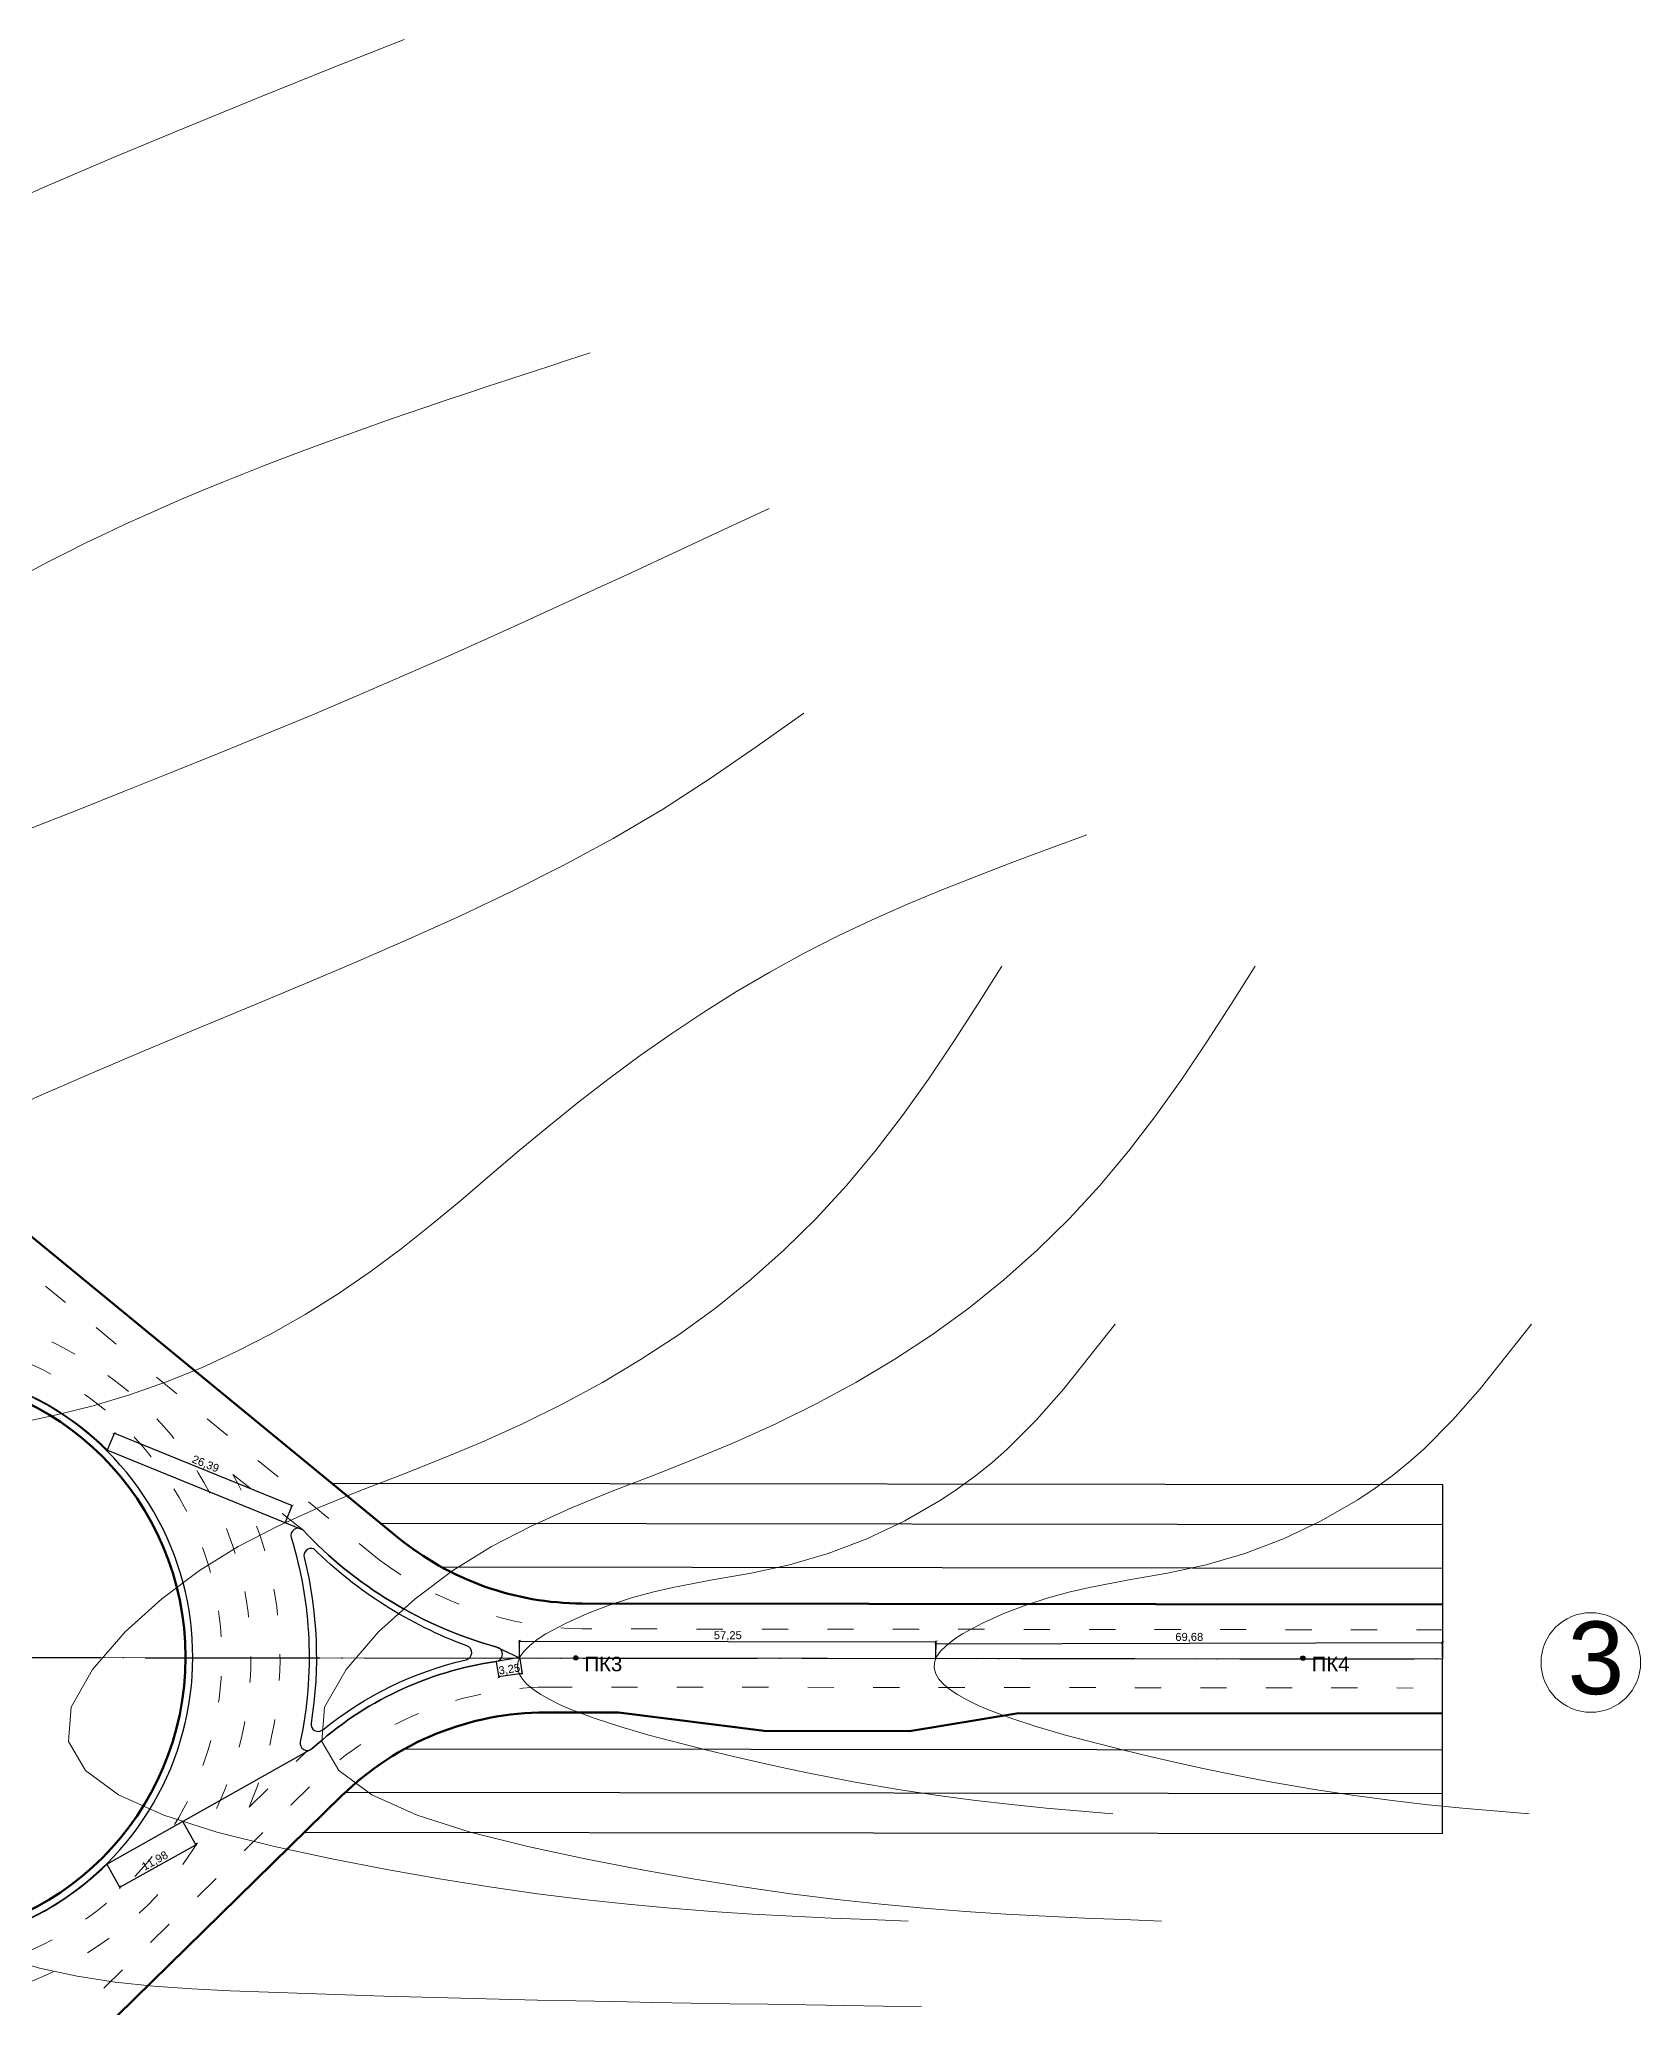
# Model space of a CAD drawing. Header units: millimetres. Extents: x -2123 to 5424, y -1286 to 835.
# Drawn here: x 2296.4 to 2516.6, y -275.3 to -4.7 of the extents above; entities that cross this region are included whole.
import ezdxf

# ---------------------------------------------------------------- set-up
doc = ezdxf.new("R2010")
doc.units = ezdxf.units.MM
doc.linetypes.add('ACAD_ISO03W100', pattern=[30, 12, -18])
doc.linetypes.add('ACAD_ISO04W100', pattern=[30, 24, -3, 0, -3])
doc.layers.get('0').update_dxf_attribs({"lineweight": 15})
for name, color, linetype, lineweight in [('1 Відмітки', 7, 'Continuous', 25), ('Горизонталі', 7, 'Continuous', 18), ('Дор. Розм.', 7, 'Continuous', 50), ('дорога', 126, 'Continuous', 25), ('поздовжній профіль', 250, 'Continuous', 15), ('Текст', 7, 'Continuous', 15)]:
    doc.layers.add(name, color=color, linetype=linetype, lineweight=lineweight)
doc.layers.add('Вісь', color=170, linetype='ACAD_ISO04W100')
doc.layers.add('Осі', color=164, linetype='Continuous')
doc.styles.get("Standard").update_dxf_attribs({"font": 'arial.ttf'})
doc.dimstyles.new('Переход', dxfattribs={"dimscale": 0.1, "dimtxt": 11, "dimasz": 4, "dimexe": 1.25, "dimexo": 0.625, "dimgap": 0.9, "dimtad": 1, "dimtxsty": 'Standard', "dimblk": 'ARCHTICK', "dimcen": 2.5, "dimadec": 0, "dimazin": 0, "dimtfac": 1, "dimtmove": 0, "dimatfit": 3, "dimldrblk": 'ARCHTICK', "dimfxl": 1, "dimarcsym": 0})

# ---------------------------------------------------------------- blocks, each defined once
blk = doc.blocks.new('_ArchTick')
at = {"color": 0, "linetype": 'ByBlock', "const_width": 0.15}
blk.add_lwpolyline([(-0.5, -0.5), (0.5, 0.5)], dxfattribs=at)
blk = doc.blocks.new('*D622')
at = {"layer": 'Defpoints', "color": 0, "lineweight": 20, "transparency": 16777216}
for p in [(2305.8, -198.7, -200), (2331.2, -206.31), (2330.24, -208.66, -200)]:
    blk.add_point(p, dxfattribs=at)
at = {"layer": 'дорога', "color": 0, "lineweight": -2, "transparency": 16777216}
for p, q in [((2305.82, -198.64), (2306.8, -196.24)), ((2306.75, -196.35), (2331.2, -206.31)), ((2330.27, -208.6), (2331.24, -206.19))]:
    blk.add_line(p, q, dxfattribs=at)
at = {"layer": 'дорога', "color": 0, "lineweight": -2, "transparency": 16777216, "xscale": 0.4, "yscale": 0.4, "zscale": 0.4}
for p, rotation in [((2306.75, -196.35), 157.8456294246056), ((2331.2, -206.31), 337.8456294246056)]:
    blk.add_blockref('_ArchTick', p, dxfattribs=dict(at, rotation=rotation))
at = {"layer": 'дорога', "color": 0, "lineweight": 30, "transparency": 16777216, "insert": (2319.26, -200.64), "char_height": 1.1, "attachment_point": 5, "rotation": 337.8456}
blk.add_mtext('26,39', dxfattribs=at)
blk = doc.blocks.new('*D631')
at = {"layer": 'Defpoints', "color": 0, "lineweight": 20, "transparency": 16777216}
for p in [(2362.48, -227.25, -2), (2419.73, -227.31, -1), (2419.74, -225.02)]:
    blk.add_point(p, dxfattribs=at)
at = {"layer": 'дорога', "color": 0, "lineweight": -2, "transparency": 16777216}
for p, q in [((2362.48, -227.18), (2362.48, -224.83)), ((2362.48, -224.95), (2419.74, -225.02)), ((2419.73, -227.25), (2419.74, -224.89))]:
    blk.add_line(p, q, dxfattribs=at)
at = {"layer": 'дорога', "color": 0, "lineweight": -2, "transparency": 16777216, "xscale": 0.4, "yscale": 0.4, "zscale": 0.4}
for p, rotation in [((2362.48, -224.95), 179.9347934673253), ((2419.74, -225.02), 359.9347934673253)]:
    blk.add_blockref('_ArchTick', p, dxfattribs=dict(at, rotation=rotation))
at = {"layer": 'дорога', "color": 0, "lineweight": 20, "transparency": 16777216, "insert": (2391.11, -224.23), "char_height": 1.1, "attachment_point": 5, "rotation": 359.9348}
blk.add_mtext('57,25', dxfattribs=at)
blk = doc.blocks.new('*D632')
at = {"layer": 'Defpoints', "color": 0, "lineweight": 20, "transparency": 16777216}
for p in [(2419.73, -227.31, -1), (2489.41, -225.13), (2489.41, -227.15, -2)]:
    blk.add_point(p, dxfattribs=at)
at = {"layer": 'дорога', "color": 0, "lineweight": -2, "transparency": 16777216}
for p, q in [((2419.73, -225.3), (2489.41, -225.13)), ((2419.73, -227.25), (2419.73, -225.17)), ((2489.41, -227.09), (2489.41, -225.01))]:
    blk.add_line(p, q, dxfattribs=at)
at = {"layer": 'дорога', "color": 0, "lineweight": -2, "transparency": 16777216, "xscale": 0.4, "yscale": 0.4, "zscale": 0.4}
for p, rotation in [((2419.73, -225.3), 180.1336621644257), ((2489.41, -225.13), 0.1336621644257014)]:
    blk.add_blockref('_ArchTick', p, dxfattribs=dict(at, rotation=rotation))
at = {"layer": 'дорога', "color": 0, "lineweight": 20, "transparency": 16777216, "insert": (2454.57, -224.46), "char_height": 1.1, "attachment_point": 5, "rotation": 0.1337}
blk.add_mtext('69,68', dxfattribs=at)
blk = doc.blocks.new('*D637')
at = {"layer": 'Defpoints', "color": 0, "lineweight": 30, "transparency": 16777216}
for p in [(2316.16, -249.73, -200), (2317.96, -252.96), (2305.7, -255.55, -200)]:
    blk.add_point(p, dxfattribs=at)
at = {"layer": 'поздовжній профіль', "color": 0, "lineweight": -2, "transparency": 16777216}
for p, q in [((2316.19, -249.78), (2318.02, -253.06)), ((2307.5, -258.78), (2317.96, -252.96)), ((2305.73, -255.61), (2307.56, -258.89))]:
    blk.add_line(p, q, dxfattribs=at)
at = {"layer": 'поздовжній профіль', "color": 0, "lineweight": -2, "transparency": 16777216, "xscale": 0.4, "yscale": 0.4, "zscale": 0.4}
for p, rotation in [((2317.96, -252.96), 29.10522522455863), ((2307.5, -258.78), 209.1052252245586)]:
    blk.add_blockref('_ArchTick', p, dxfattribs=dict(at, rotation=rotation))
at = {"layer": 'поздовжній профіль', "color": 0, "lineweight": 30, "transparency": 16777216, "insert": (2312.36, -255.21), "char_height": 1.1, "attachment_point": 5, "rotation": 29.1052}
blk.add_mtext('11,98', dxfattribs=at)
blk = doc.blocks.new('*D639')
at = {"layer": 'Defpoints', "color": 0, "lineweight": 30, "transparency": 16777216}
for p in [(2362.48, -227.25, -200), (2359.26, -227.74, -200), (2359.59, -229.86)]:
    blk.add_point(p, dxfattribs=at)
at = {"layer": 'поздовжній профіль', "color": 0, "lineweight": -2, "transparency": 16777216}
for p, q in [((2362.49, -227.31), (2362.82, -229.5)), ((2359.27, -227.8), (2359.61, -229.99)), ((2362.8, -229.37), (2359.59, -229.86))]:
    blk.add_line(p, q, dxfattribs=at)
at = {"layer": 'поздовжній профіль', "color": 0, "lineweight": -2, "transparency": 16777216, "xscale": 0.4, "yscale": 0.4, "zscale": 0.4}
for p, rotation in [((2359.59, -229.86), 188.6920943723929), ((2362.8, -229.37), 8.692094372392809)]:
    blk.add_blockref('_ArchTick', p, dxfattribs=dict(at, rotation=rotation))
at = {"layer": 'поздовжній профіль', "color": 0, "lineweight": 30, "transparency": 16777216, "insert": (2361.08, -228.88), "char_height": 1.1, "attachment_point": 5, "rotation": 8.6921}
blk.add_mtext('3,25', dxfattribs=at)
blk = doc.blocks.new('6')
at = {"layer": '1 Відмітки', "transparency": 33554559}
h = blk.add_hatch(color=256, dxfattribs=at)
h.dxf.hatch_style = 1
edge = h.paths.add_edge_path()
edge.add_arc((-467.51, 342.13), 0.2, 0, 360)
at = {"layer": '1 Відмітки'}
blk.add_circle((-467.51, 342.13), 0.2, dxfattribs=at)

msp = doc.modelspace()

# ---------------------------------------------------------------- linework, layer by layer
at = {"layer": 'Вісь', "elevation": -200}
msp.add_lwpolyline([(2070.205, -226.983), (2489.403, -227.39)], dxfattribs=at)
at = {"layer": 'Горизонталі'}
for points, elevation in [([(2287.107, -29.513), (2296.887, -25.142), (2306.74, -20.9), (2316.652, -16.763), (2326.608, -12.703), (2336.593, -8.695), (2346.593, -4.714)], -200), ([(2295.321, -113.172), (2301.753, -110.63), (2308.166, -108.086), (2314.562, -105.532), (2320.942, -102.957), (2327.308, -100.353), (2333.662, -97.711), (2340.004, -95.022), (2346.336, -92.282), (2352.66, -89.497), (2358.976, -86.671), (2365.286, -83.812), (2371.59, -80.924), (2377.89, -78.013), (2384.187, -75.085), (2390.482, -72.146), (2396.775, -69.201)], 2), ([(2401.58, -97.35), (2395.169, -101.891), (2388.7, -106.334), (2382.112, -110.583), (2375.365, -114.568), (2368.472, -118.31), (2361.46, -121.845), (2354.354, -125.212), (2347.179, -128.448), (2339.961, -131.589), (2332.714, -134.664), (2325.453, -137.698), (2318.192, -140.715), (2310.944, -143.741), (2303.723, -146.802), (2296.543, -149.922), (2289.417, -153.128)], 1), ([(2428.79, -132.125), (2425.482, -137.347), (2422.131, -142.536), (2418.694, -147.659), (2415.126, -152.681), (2411.386, -157.57), (2407.431, -162.293), (2403.248, -166.827), (2398.845, -171.159), (2394.23, -175.274), (2389.412, -179.157), (2384.401, -182.797), (2379.216, -186.195), (2373.885, -189.362), (2368.435, -192.309), (2362.894, -195.047), (2357.289, -197.587), (2351.646, -199.94), (2345.993, -202.153), (2340.354, -204.339), (2334.756, -206.619), (2329.223, -209.115), (2323.781, -211.947), (2318.454, -215.237), (2313.269, -219.105), (2308.254, -223.67), (2303.768, -228.828), (2300.819, -234.043), (2300.432, -238.748), (2302.778, -242.736), (2307.329, -246.086), (2313.539, -248.887), (2320.862, -251.229), (2328.752, -253.2), (2336.662, -254.888), (2344.231, -256.359), (2351.445, -257.635), (2358.335, -258.732), (2364.931, -259.666), (2371.261, -260.453), (2377.355, -261.11), (2383.243, -261.654), (2388.955, -262.099), (2394.519, -262.463), (2399.964, -262.762), (2405.322, -263.012), (2410.621, -263.23), (2415.89, -263.431)], -1), ([(2463.63, -132.125), (2460.322, -137.347), (2456.971, -142.536), (2453.534, -147.659), (2449.966, -152.681), (2446.226, -157.57), (2442.271, -162.293), (2438.088, -166.827), (2433.685, -171.159), (2429.07, -175.274), (2424.252, -179.157), (2419.241, -182.797), (2414.056, -186.195), (2408.725, -189.362), (2403.275, -192.309), (2397.734, -195.047), (2392.129, -197.587), (2386.486, -199.94), (2380.833, -202.153), (2375.194, -204.339), (2369.596, -206.619), (2364.063, -209.115), (2358.621, -211.947), (2353.294, -215.237), (2348.109, -219.105), (2343.094, -223.67), (2338.608, -228.828), (2335.659, -234.043), (2335.272, -238.748), (2337.618, -242.736), (2342.169, -246.086), (2348.379, -248.887), (2355.702, -251.229), (2363.592, -253.2), (2371.502, -254.888), (2379.071, -256.359), (2386.285, -257.635), (2393.175, -258.732), (2399.771, -259.666), (2406.101, -260.453), (2412.195, -261.11), (2418.083, -261.654), (2423.795, -262.099), (2429.359, -262.463), (2434.804, -262.762), (2440.162, -263.012), (2445.461, -263.23), (2450.73, -263.431)], -1), ([(2444.37, -181.357), (2437.296, -190.265), (2433.542, -194.516), (2429.53, -198.525), (2427.399, -200.413), (2425.172, -202.21), (2422.851, -203.911), (2420.448, -205.513), (2415.439, -208.41), (2410.236, -210.88), (2404.927, -212.9), (2399.604, -214.451), (2394.317, -215.574), (2388.997, -216.516), (2383.55, -217.559), (2380.75, -218.209), (2377.882, -218.99), (2374.936, -219.94), (2371.901, -221.092), (2368.866, -222.449), (2366.101, -223.95), (2364.909, -224.733), (2363.892, -225.528), (2363.086, -226.326), (2362.526, -227.118), (2362.237, -227.898), (2362.209, -228.665), (2362.424, -229.419), (2362.869, -230.159), (2363.526, -230.885), (2364.379, -231.597), (2365.414, -232.294), (2366.614, -232.976), (2367.963, -233.644), (2369.445, -234.295), (2372.746, -235.551), (2376.389, -236.741), (2380.248, -237.862), (2388.105, -239.892), (2391.875, -240.795), (2395.496, -241.628), (2398.975, -242.393), (2402.32, -243.094), (2405.539, -243.736), (2408.64, -244.321), (2414.518, -245.336), (2420.018, -246.172), (2425.202, -246.858), (2430.135, -247.423), (2434.878, -247.898), (2444.05, -248.699)], -2), ([(2501.648, -181.36), (2494.574, -190.267), (2490.82, -194.519), (2486.808, -198.527), (2484.677, -200.416), (2482.45, -202.213), (2480.129, -203.914), (2477.726, -205.516), (2472.717, -208.413), (2467.514, -210.882), (2462.205, -212.903), (2456.882, -214.453), (2451.595, -215.577), (2446.275, -216.518), (2440.828, -217.562), (2438.028, -218.211), (2435.16, -218.993), (2432.214, -219.942), (2429.179, -221.095), (2426.145, -222.452), (2423.379, -223.952), (2422.187, -224.736), (2421.17, -225.531), (2420.364, -226.328), (2419.804, -227.12), (2419.515, -227.901), (2419.487, -228.668), (2419.702, -229.422), (2420.147, -230.162), (2420.804, -230.888), (2421.657, -231.6), (2422.692, -232.297), (2423.892, -232.979), (2425.241, -233.646), (2426.723, -234.298), (2430.024, -235.553), (2433.667, -236.743), (2437.526, -237.865), (2445.383, -239.894), (2449.154, -240.798), (2452.774, -241.631), (2456.253, -242.396), (2459.598, -243.097), (2462.817, -243.738), (2465.918, -244.323), (2471.796, -245.339), (2477.296, -246.175), (2482.48, -246.86), (2487.413, -247.426), (2492.156, -247.901), (2501.328, -248.702)], -1)]:
    msp.add_lwpolyline(points, dxfattribs=dict(at, elevation=elevation))
for points in [[(2293.742, -194.915), (2298.813, -193.81), (2303.839, -192.576), (2308.84, -191.09), (2313.807, -189.342), (2318.722, -187.349), (2323.568, -185.123), (2328.328, -182.68), (2332.986, -180.033), (2337.525, -177.197), (2341.929, -174.185), (2346.185, -171.016), (2350.323, -167.722), (2354.381, -164.345), (2358.399, -160.926), (2362.419, -157.504), (2366.479, -154.12), (2370.606, -150.805), (2374.804, -147.571), (2379.073, -144.427), (2383.414, -141.383), (2387.826, -138.45), (2392.311, -135.636), (2396.868, -132.954), (2401.498, -130.411), (2406.201, -128.017), (2410.972, -125.764), (2415.801, -123.633), (2420.679, -121.603), (2425.595, -119.654), (2430.541, -117.766), (2435.506, -115.919), (2440.48, -114.091)], [(2417.752, -275.189), (2412.47, -275.113), (2407.188, -275.036), (2401.906, -274.957), (2396.624, -274.876), (2391.342, -274.791), (2386.06, -274.702), (2380.778, -274.608), (2375.496, -274.508), (2370.214, -274.402), (2364.931, -274.288), (2359.649, -274.166), (2354.366, -274.034), (2349.084, -273.892), (2343.801, -273.74), (2338.518, -273.576), (2333.235, -273.399), (2327.952, -273.209), (2322.669, -273.005), (2317.388, -272.759), (2312.116, -272.398), (2306.861, -271.841), (2301.635, -271.018), (2296.464, -269.884), (2291.378, -268.4)]]:
    msp.add_lwpolyline(points, dxfattribs=at)
at = {"layer": 'Горизонталі', "lineweight": 20}
msp.add_spline([(2422.319, -375.484, -200), (2364.144, -378.724, -200), (2322.735, -376.968, -200), (2292.368, -369.445, -200), (2273.043, -363.676, -200), (2241.421, -355.149, -200), (2213.02, -340.43, -200), (2179.523, -298.052, -200), (2164.958, -271.37, -200), (2162.448, -255.369, -200), (2172.831, -208.787, -200), (2178.172, -169.995, -200), (2182.647, -155.29, -200), (2215.165, -125.123, -200), (2252.692, -104.56, -200), (2284.816, -83.744, -200), (2372.173, -47.832, -200)], degree=3, dxfattribs=at)
at = {"layer": 'Дор. Розм.', "color": 0, "elevation": -200}
for points in [[(2489.412, -219.89), (2371.075, -219.756, -0.1731783), (2345.75, -210.68), (2283.071, -159.26, -0.2040599), (2268.565, -131.474), (2267.209, -114.253)], [(2272.673, -266.144), (2277.534, -266.149, 1), (2277.533, -188.149), (2266.552, -188.137)], [(2284.902, -338.995), (2283.392, -319.816, -0.2220612), (2295.271, -288.108), (2338.054, -246.181, -0.196584), (2366.097, -234.75), (2376.097, -234.761)]]:
    msp.add_lwpolyline(points, format="xyb", dxfattribs=at)
for points in [[(2376.097, -234.761), (2396.094, -237.284), (2416.094, -237.307), (2431.097, -234.824)], [(2431.097, -234.824), (2489.395, -234.89)]]:
    msp.add_lwpolyline(points, dxfattribs=at)
at = {"layer": 'дорога', "lineweight": 30, "elevation": -200}
for points in [[(2313.273, -184.036, 0.0025566), (2312.83, -183.673, 0.0025566)], [(2277.442, -267.149, 1.0011386), (2277.533, -187.149), (2266.474, -187.136)], [(2333.966, -239.724), (2333.966, -239.724, -0.1506806), (2359.263, -227.737, 0.8203817), (2359.368, -225.779, -0.13799), (2332.655, -209.638), (2332.655, -209.638, 0.7429456), (2331.064, -210.705, -0.1274954), (2332.312, -238.779, 0.7297342), (2333.966, -239.724, 0.0084207), (2333.966, -239.724), (2333.966, -239.724)]]:
    msp.add_lwpolyline(points, format="xyb", dxfattribs=at)
at = {"layer": 'дорога', "color": 30, "lineweight": 30, "true_color": 0xf8991e, "elevation": -200}
for points in [[(2305.796, -198.702), (2332.655, -209.638)], [(2359.368, -225.779), (2359.368, -225.779), (2362.479, -227.246), (2489.403, -227.39)]]:
    msp.add_lwpolyline(points, dxfattribs=at)
at = {"layer": 'дорога', "elevation": -200}
for points in [[(2336.652, -203.216), (2489.43, -203.39)], [(2489.376, -251.39), (2489.43, -203.39)], [(2343.365, -208.724), (2489.424, -208.89)], [(2351.716, -214.733), (2489.417, -214.89)], [(2346.726, -239.728), (2489.389, -239.89)], [(2338.534, -245.719), (2489.382, -245.89)], [(2332.921, -251.212), (2489.376, -251.39)]]:
    msp.add_lwpolyline(points, dxfattribs=at)
at = {"layer": 'дорога', "lineweight": 30, "elevation": -200}
msp.add_lwpolyline([(2335.428, -237.141, -0.1145303), (2355.125, -227.497, 0.7525381), (2355.227, -225.578, -0.107658), (2334.185, -212.253), (2334.185, -212.253, 0.6059682), (2332.857, -213.428, -0.1010113), (2333.809, -236.206, 0.6891923)], format="xyb", close=True, dxfattribs=at)
at = {"layer": 'дорога', "color": 30, "lineweight": 30, "true_color": 0xf8991e}
for centre, radius, start, end in [((2277.675, -227.149, -200), 40, 45.32993, 90.13821), ((2374.697, -170.233, -200), 57.622, 223.14564, 254.57216)]:
    msp.add_arc(centre, radius, start, end, dxfattribs=at)
at = {"layer": 'Осі', "color": 0, "linetype": 'ACAD_ISO03W100', "lineweight": 20, "ltscale": 0.3, "elevation": -200}
for points in [[(2307.012, -184.11), (2280.49, -162.352, -0.1738588), (2265.574, -131.709), (2263.44, -104.519)], [(2273.379, -275.144), (2277.429, -275.149, 1.0010394), (2277.538, -179.149), (2265.846, -179.136)], [(2273.066, -271.144), (2277.435, -271.149, 1.0010856), (2277.536, -183.149), (2266.16, -183.136)], [(2489.408, -223.39), (2371.071, -223.256, -0.1554092), (2343.181, -213.784), (2309.151, -185.865)], [(2325.276, -247.756, 0.2320203), (2323.056, -202.015, 0.2320203)], [(2332.655, -209.638, -0.1095284), (2332.655, -209.638), (2323.056, -202.015)], [(2325.276, -247.756, 0.2320203), (2323.056, -202.015, 0.2320203)], [(2282.721, -349.581), (2280.401, -320.052, -0.222018), (2292.452, -285.272), (2335.235, -243.345, -0.1817468), (2366.101, -231.25), (2485.378, -231.386)]]:
    msp.add_lwpolyline(points, format="xyb", dxfattribs=at)
at = {"layer": 'Осі', "color": 0, "linetype": 'ACAD_ISO03W100', "ltscale": 0.3, "elevation": -200}
msp.add_lwpolyline([(2325.276, -247.756), (2333.32, -239.987)], dxfattribs=at)
at = {"layer": 'поздовжній профіль', "color": 1, "lineweight": 20, "elevation": -200}
msp.add_lwpolyline([(2270.205, -227.177), (2362.471, -227.267)], dxfattribs=at)
at = {"layer": 'поздовжній профіль', "color": 2, "lineweight": 30, "true_color": 0xf1eb1f}
msp.add_lwpolyline([(2362.506, -227.189), (2359.287, -227.734)], dxfattribs=at)
at = {"layer": 'поздовжній профіль', "color": 2, "lineweight": 30, "true_color": 0xf1eb1f, "elevation": -200}
msp.add_lwpolyline([(2305.732, -255.587), (2333.966, -239.724)], dxfattribs=at)
at = {"layer": 'поздовжній профіль', "color": 2, "lineweight": 30, "true_color": 0xf1eb1f}
for centre, radius, start, end in [((2366.051, -274.75, -200), 47.5, 98.21583, 132.49143), ((2277.602, -227.149, -200), 40, 269.90145, 314.68789)]:
    msp.add_arc(centre, radius, start, end, dxfattribs=at)
at = {"layer": 'Текст', "color": 0, "lineweight": 20}
msp.add_circle((2509.792, -227.88, -1.649), 6.847, dxfattribs=at)

# ---------------------------------------------------------------- block references
at = {"layer": '1 Відмітки', "color": 0, "xscale": 1.5, "yscale": 1.5, "zscale": 1.5}
for p in [(3071.468, -740.453, -200), (3171.468, -740.482, -200)]:
    msp.add_blockref('6', p, dxfattribs=at)

# ---------------------------------------------------------------- texts
at = {"layer": '1 Відмітки', "color": 0, "char_height": 2, "attachment_point": 1}
for s, insert in [('ПК3', (2371.405, -227.085, -200)), ('ПК4', (2471.405, -227.085, -200))]:
    msp.add_mtext_dynamic_manual_height_columns(s, width=7.02543, gutter_width=12.5, heights=[0], dxfattribs=dict(at, insert=insert))
at = {"layer": 'Текст', "color": 0, "insert": (2506.605, -222.233, -1.649), "char_height": 10, "attachment_point": 1}
msp.add_mtext_dynamic_manual_height_columns('3', width=4.68276, gutter_width=12.5, heights=[0], dxfattribs=at)

# ---------------------------------------------------------------- dimensions: what is measured, and where the dimension line sits
at = {"layer": 'дорога', "color": 30, "lineweight": 30, "true_color": 0xf8991e}
dim = msp.add_aligned_dim(p1=(2305.796, -198.702, -200), p2=(2330.242, -208.656, -200), distance=2.535, dimstyle='Переход', dxfattribs=at)
dim.commit()
dim.dimension.update_dxf_attribs({"geometry": '*D622', "text_midpoint": (2319.258, -200.635)})
at = {"layer": 'дорога', "color": 18, "lineweight": 20, "true_color": 0x000000}
for p1, p2, distance, picture, middle in [((2362.47894, -227.24574, -2), (2419.7339, -227.3109, -1), 2.2949, '*D631', (2391.10989, -224.23237)), ((2419.734, -227.311, -1), (2489.412, -227.148, -2), 2.014, '*D632', (2454.567, -224.465))]:
    dim = msp.add_aligned_dim(p1=p1, p2=p2, distance=distance, dimstyle='Переход', dxfattribs=at)
    dim.commit()
    dim.dimension.update_dxf_attribs({"geometry": picture, "text_midpoint": middle})
at = {"layer": 'поздовжній профіль', "color": 32, "lineweight": 30, "true_color": 0xcd6928}
for p1, p2, distance, picture, middle in [((2362.479, -227.246, -200), (2359.263, -227.737, -200), 2.151, '*D639', (2361.083, -228.875)), ((2305.698, -255.553, -200), (2316.163, -249.726, -200), -3.695, '*D637', (2312.362, -255.212))]:
    dim = msp.add_aligned_dim(p1=p1, p2=p2, distance=distance, dimstyle='Переход', dxfattribs=at)
    dim.commit()
    dim.dimension.update_dxf_attribs({"geometry": picture, "text_midpoint": middle})

doc.saveas('drawing.dxf')
